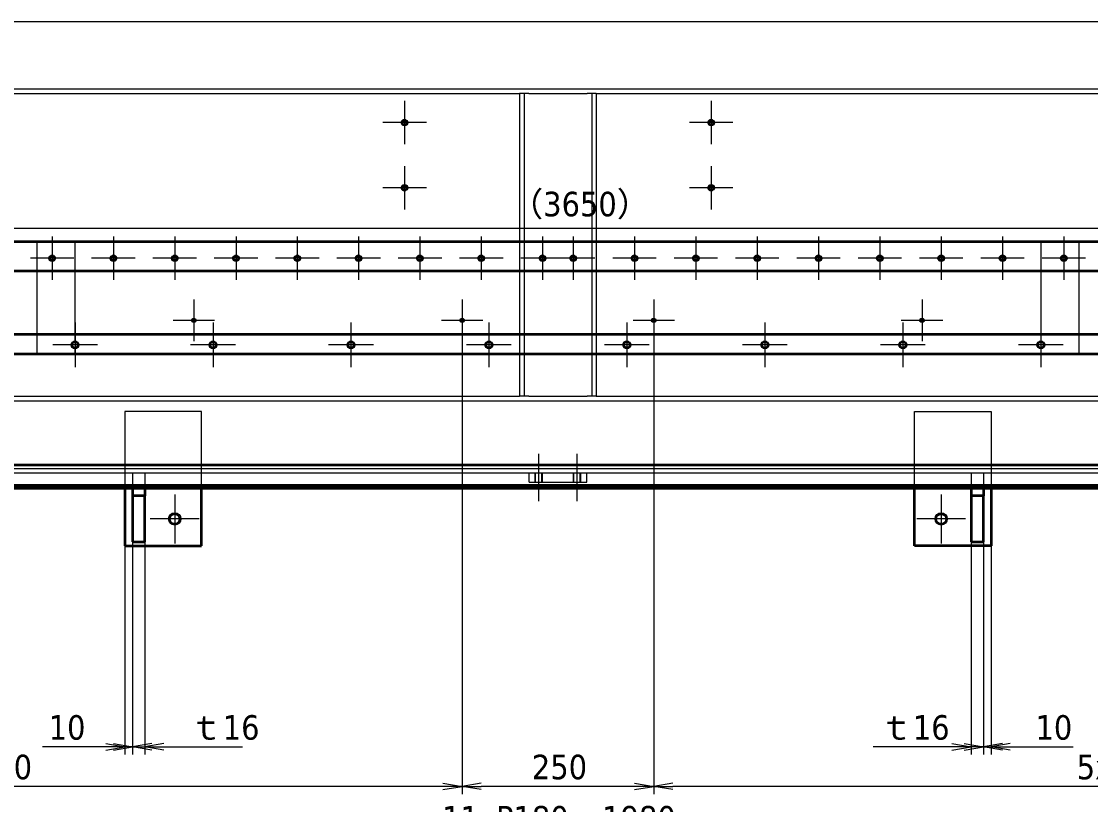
# Model space of a CAD drawing. Header units: millimetres. Extents: x -405 to 8410, y -405 to 5940.
# Drawn here: x 2746 to 4141, y 3676 to 4697 of the extents above; entities that cross this region are included whole.
import ezdxf

# ---------------------------------------------------------------- set-up
doc = ezdxf.new("R2010")
doc.units = ezdxf.units.MM
doc.header["$LTSCALE"] = 10
for name, color, linetype, lineweight in [('Center Mark (ISO)', 7, 'Continuous', 5), ('Centerline (ISO)', 7, 'Continuous', 5), ('Dimension (ISO)', 7, 'Continuous', 25), ('Hidden (ISO)', 7, 'Continuous', 5), ('Visible (ISO)', 7, 'Continuous', 35), ('Visible Narrow (ISO)', 7, 'Continuous', 5)]:
    doc.layers.add(name, color=color, linetype=linetype, lineweight=lineweight)
doc.styles.add('Note Text (JIS)', font='tahoma.ttf')
doc.dimstyles.new('Default (JIS)', dxfattribs={"dimscale": 10, "dimtxt": 3.2, "dimasz": 2.5, "dimexe": 1, "dimexo": 0, "dimgap": 0.8, "dimtad": 1, "dimrnd": 1e-08, "dimdsep": 46, "dimtxsty": 'Note Text (JIS)', "dimblk": 'OPEN', "dimcen": 0.09, "dimdle": 10, "dimclrd": 7, "dimclre": 7, "dimclrt": 256, "dimadec": 0, "dimazin": 2, "dimtfac": 0.78125, "dimtmove": 0, "dimatfit": 3, "dimldrblk": 'OPEN', "dimfxl": 1, "dimtolj": 1, "dimtzin": 0, "dimlwd": 0, "dimlwe": 0, "dimarcsym": 0})

# ---------------------------------------------------------------- blocks, each defined once
blk = doc.blocks.new('_Open')
at = {"color": 0, "linetype": 'ByBlock', "lineweight": -2}
for p, q in [((-1, 0.167), (0, 0)), ((-1, -0.167), (0, 0)), ((0, 0), (-1, 0))]:
    blk.add_line(p, q, dxfattribs=at)
blk = doc.blocks.new('*D50')
at = {"layer": 'Defpoints', "color": 0, "linetype": 'Continuous', "transparency": 16777216}
for p in [(3984.7, 4018.1), (4000.7, 4018.1), (4000.7, 3750.9)]:
    blk.add_point(p, dxfattribs=at)
at = {"layer": 'Dimension (ISO)', "color": 7, "linetype": 'Continuous', "lineweight": 0, "transparency": 16777216}
for p, q in [((3984.7, 4018.1), (3984.7, 3740.9)), ((4000.7, 4018.1), (4000.7, 3740.9)), ((3959.7, 3750.9), (3857, 3750.9)), ((4000.7, 3750.9), (3984.7, 3750.9)), ((4025.7, 3750.9), (4050.7, 3750.9))]:
    blk.add_line(p, q, dxfattribs=at)
at = {"layer": 'Dimension (ISO)', "color": 7, "linetype": 'Continuous', "lineweight": 0, "transparency": 16777216, "xscale": 25, "yscale": 25, "zscale": 25}
blk.add_blockref('_Open', (3984.7, 3750.9), dxfattribs=at)
at = {"layer": 'Dimension (ISO)', "color": 7, "linetype": 'Continuous', "lineweight": 0, "transparency": 16777216, "xscale": 25, "yscale": 25, "zscale": 25, "rotation": 180}
blk.add_blockref('_Open', (4000.7, 3750.9), dxfattribs=at)
at = {"layer": 'Dimension (ISO)', "linetype": 'Continuous', "lineweight": 5, "transparency": 16777216, "insert": (3865, 3792.2), "char_height": 32, "attachment_point": 1, "style": 'Note Text (JIS)'}
blk.add_mtext('\\A1;\\fTahoma|b0|i0;ｔ16', dxfattribs=at)
blk = doc.blocks.new('*D51')
at = {"layer": 'Defpoints', "color": 0, "linetype": 'Continuous', "transparency": 16777216}
for p in [(4000.7, 4018.1), (4010.7, 4013.1), (4010.7, 3750.9)]:
    blk.add_point(p, dxfattribs=at)
at = {"layer": 'Dimension (ISO)', "color": 7, "linetype": 'Continuous', "lineweight": 0, "transparency": 16777216}
for p, q in [((4000.7, 4018.1), (4000.7, 3740.9)), ((4010.7, 4013.1), (4010.7, 3740.9)), ((3975.7, 3750.9), (3950.7, 3750.9)), ((4000.7, 3750.9), (4010.7, 3750.9)), ((4035.7, 3750.9), (4118.1, 3750.9))]:
    blk.add_line(p, q, dxfattribs=at)
at = {"layer": 'Dimension (ISO)', "color": 7, "linetype": 'Continuous', "lineweight": 0, "transparency": 16777216, "xscale": 25, "yscale": 25, "zscale": 25}
blk.add_blockref('_Open', (4000.7, 3750.9), dxfattribs=at)
at = {"layer": 'Dimension (ISO)', "color": 7, "linetype": 'Continuous', "lineweight": 0, "transparency": 16777216, "xscale": 25, "yscale": 25, "zscale": 25, "rotation": 180}
blk.add_blockref('_Open', (4010.7, 3750.9), dxfattribs=at)
at = {"layer": 'Dimension (ISO)', "linetype": 'Continuous', "lineweight": 5, "transparency": 16777216, "insert": (4068.7, 3792.2), "char_height": 32, "attachment_point": 1, "style": 'Note Text (JIS)'}
blk.add_mtext('\\A1;10', dxfattribs=at)
blk = doc.blocks.new('*D52')
at = {"layer": 'Defpoints', "color": 0, "linetype": 'Continuous', "transparency": 16777216}
for p in [(2890.7, 4018.1), (2906.7, 4018.1), (2890.7, 3750.9)]:
    blk.add_point(p, dxfattribs=at)
at = {"layer": 'Dimension (ISO)', "color": 7, "linetype": 'Continuous', "lineweight": 0, "transparency": 16777216}
for p, q in [((2890.7, 4018.1), (2890.7, 3740.9)), ((2906.7, 4018.1), (2906.7, 3740.9)), ((2865.7, 3750.9), (2840.7, 3750.9)), ((2890.7, 3750.9), (2906.7, 3750.9)), ((2931.7, 3750.9), (3034.4, 3750.9))]:
    blk.add_line(p, q, dxfattribs=at)
at = {"layer": 'Dimension (ISO)', "color": 7, "linetype": 'Continuous', "lineweight": 0, "transparency": 16777216, "xscale": 25, "yscale": 25, "zscale": 25}
blk.add_blockref('_Open', (2890.7, 3750.9), dxfattribs=at)
at = {"layer": 'Dimension (ISO)', "color": 7, "linetype": 'Continuous', "lineweight": 0, "transparency": 16777216, "xscale": 25, "yscale": 25, "zscale": 25, "rotation": 180}
blk.add_blockref('_Open', (2906.7, 3750.9), dxfattribs=at)
at = {"layer": 'Dimension (ISO)', "linetype": 'Continuous', "lineweight": 5, "transparency": 16777216, "insert": (2964.7, 3792.2), "char_height": 32, "attachment_point": 1, "style": 'Note Text (JIS)'}
blk.add_mtext('\\A1;\\fTahoma|b0|i0;ｔ16', dxfattribs=at)
blk = doc.blocks.new('*D53')
at = {"layer": 'Defpoints', "color": 0, "linetype": 'Continuous', "transparency": 16777216}
for p in [(2890.7, 4018.1), (2880.7, 4013.1), (2880.7, 3750.9)]:
    blk.add_point(p, dxfattribs=at)
at = {"layer": 'Dimension (ISO)', "color": 7, "linetype": 'Continuous', "lineweight": 0, "transparency": 16777216}
for p, q in [((2890.7, 4018.1), (2890.7, 3740.9)), ((2880.7, 4013.1), (2880.7, 3740.9)), ((2855.7, 3750.9), (2773.3, 3750.9)), ((2890.7, 3750.9), (2880.7, 3750.9)), ((2915.7, 3750.9), (2940.7, 3750.9))]:
    blk.add_line(p, q, dxfattribs=at)
at = {"layer": 'Dimension (ISO)', "color": 7, "linetype": 'Continuous', "lineweight": 0, "transparency": 16777216, "xscale": 25, "yscale": 25, "zscale": 25}
blk.add_blockref('_Open', (2880.7, 3750.9), dxfattribs=at)
at = {"layer": 'Dimension (ISO)', "color": 7, "linetype": 'Continuous', "lineweight": 0, "transparency": 16777216, "xscale": 25, "yscale": 25, "zscale": 25, "rotation": 180}
blk.add_blockref('_Open', (2890.7, 3750.9), dxfattribs=at)
at = {"layer": 'Dimension (ISO)', "linetype": 'Continuous', "lineweight": 5, "transparency": 16777216, "insert": (2781.3, 3792.2), "char_height": 32, "attachment_point": 1, "style": 'Note Text (JIS)'}
blk.add_mtext('\\A1;10', dxfattribs=at)
blk = doc.blocks.new('*D59')
at = {"layer": 'Defpoints', "color": 0, "linetype": 'Continuous', "transparency": 16777216}
for p in [(2455.7, 4246), (4435.7, 4246), (2455.7, 3632.2)]:
    blk.add_point(p, dxfattribs=at)
at = {"layer": 'Dimension (ISO)', "color": 7, "linetype": 'Continuous', "lineweight": 0, "transparency": 16777216}
for p, q in [((2455.7, 4246), (2455.7, 3622.2)), ((4435.7, 4246), (4435.7, 3622.2)), ((4410.7, 3632.2), (2480.7, 3632.2))]:
    blk.add_line(p, q, dxfattribs=at)
at = {"layer": 'Dimension (ISO)', "color": 7, "linetype": 'Continuous', "lineweight": 0, "transparency": 16777216, "xscale": 25, "yscale": 25, "zscale": 25, "rotation": 180}
blk.add_blockref('_Open', (2455.7, 3632.2), dxfattribs=at)
at = {"layer": 'Dimension (ISO)', "color": 7, "linetype": 'Continuous', "lineweight": 0, "transparency": 16777216, "xscale": 25, "yscale": 25, "zscale": 25}
blk.add_blockref('_Open', (4435.7, 3632.2), dxfattribs=at)
at = {"layer": 'Dimension (ISO)', "linetype": 'Continuous', "lineweight": 5, "transparency": 16777216, "insert": (3294.6, 3673.7), "char_height": 32, "attachment_point": 1, "style": 'Note Text (JIS)'}
blk.add_mtext('\\A1;\\fTahoma|b0|i0;11xP180＝1980', dxfattribs=at)
blk = doc.blocks.new('*D62')
at = {"layer": 'Defpoints', "color": 0, "linetype": 'Continuous', "transparency": 16777216}
for p in [(1500.7, 4109.1), (5390.7, 4109.1), (5390.7, 3531.6)]:
    blk.add_point(p, dxfattribs=at)
at = {"layer": 'Dimension (ISO)', "color": 7, "linetype": 'Continuous', "lineweight": 0, "transparency": 16777216}
for p, q in [((1500.7, 4109.1), (1500.7, 3521.6)), ((5390.7, 4109.1), (5390.7, 3521.6)), ((1525.7, 3531.6), (5365.7, 3531.6))]:
    blk.add_line(p, q, dxfattribs=at)
at = {"layer": 'Dimension (ISO)', "color": 7, "linetype": 'Continuous', "lineweight": 0, "transparency": 16777216, "xscale": 25, "yscale": 25, "zscale": 25, "rotation": 180}
blk.add_blockref('_Open', (1500.7, 3531.6), dxfattribs=at)
at = {"layer": 'Dimension (ISO)', "color": 7, "linetype": 'Continuous', "lineweight": 0, "transparency": 16777216, "xscale": 25, "yscale": 25, "zscale": 25}
blk.add_blockref('_Open', (5390.7, 3531.6), dxfattribs=at)
at = {"layer": 'Dimension (ISO)', "linetype": 'Continuous', "lineweight": 5, "transparency": 16777216, "insert": (3399.6, 3573.1), "char_height": 32, "attachment_point": 1, "style": 'Note Text (JIS)'}
blk.add_mtext('\\A1;3890', dxfattribs=at)
blk = doc.blocks.new('*D65')
at = {"layer": 'Defpoints', "color": 0, "linetype": 'Continuous', "transparency": 16777216}
for p in [(3570.7, 4280.1), (5320.7, 4280.1), (3570.7, 3699.2)]:
    blk.add_point(p, dxfattribs=at)
at = {"layer": 'Dimension (ISO)', "color": 7, "linetype": 'Continuous', "lineweight": 0, "transparency": 16777216}
for p, q in [((3570.7, 4280.1), (3570.7, 3689.2)), ((5320.7, 4280.1), (5320.7, 3689.2)), ((5295.7, 3699.2), (3595.7, 3699.2))]:
    blk.add_line(p, q, dxfattribs=at)
at = {"layer": 'Dimension (ISO)', "color": 7, "linetype": 'Continuous', "lineweight": 0, "transparency": 16777216, "xscale": 25, "yscale": 25, "zscale": 25, "rotation": 180}
blk.add_blockref('_Open', (3570.7, 3699.2), dxfattribs=at)
at = {"layer": 'Dimension (ISO)', "color": 7, "linetype": 'Continuous', "lineweight": 0, "transparency": 16777216, "xscale": 25, "yscale": 25, "zscale": 25}
blk.add_blockref('_Open', (5320.7, 3699.2), dxfattribs=at)
at = {"layer": 'Dimension (ISO)', "linetype": 'Continuous', "lineweight": 5, "transparency": 16777216, "insert": (4122.5, 3740.6), "char_height": 32, "attachment_point": 1, "style": 'Note Text (JIS)'}
blk.add_mtext('\\A1;\\fTahoma|b0|i0;5xP350＝1750', dxfattribs=at)
blk = doc.blocks.new('*D67')
at = {"layer": 'Defpoints', "color": 0, "linetype": 'Continuous', "transparency": 16777216}
for p in [(3320.7, 4280.1), (3570.7, 4280.1), (3320.7, 3699.2)]:
    blk.add_point(p, dxfattribs=at)
at = {"layer": 'Dimension (ISO)', "color": 7, "linetype": 'Continuous', "lineweight": 0, "transparency": 16777216}
for p, q in [((3320.7, 4280.1), (3320.7, 3689.2)), ((3570.7, 4280.1), (3570.7, 3689.2)), ((3545.7, 3699.2), (3345.7, 3699.2))]:
    blk.add_line(p, q, dxfattribs=at)
at = {"layer": 'Dimension (ISO)', "color": 7, "linetype": 'Continuous', "lineweight": 0, "transparency": 16777216, "xscale": 25, "yscale": 25, "zscale": 25, "rotation": 180}
blk.add_blockref('_Open', (3320.7, 3699.2), dxfattribs=at)
at = {"layer": 'Dimension (ISO)', "color": 7, "linetype": 'Continuous', "lineweight": 0, "transparency": 16777216, "xscale": 25, "yscale": 25, "zscale": 25}
blk.add_blockref('_Open', (3570.7, 3699.2), dxfattribs=at)
at = {"layer": 'Dimension (ISO)', "linetype": 'Continuous', "lineweight": 5, "transparency": 16777216, "insert": (3411.7, 3740.6), "char_height": 32, "attachment_point": 1, "style": 'Note Text (JIS)'}
blk.add_mtext('\\A1;250', dxfattribs=at)
blk = doc.blocks.new('*D68')
at = {"layer": 'Defpoints', "color": 0, "linetype": 'Continuous', "transparency": 16777216}
for p in [(1570.7, 4280.1), (3320.7, 4280.1), (1570.7, 3699.2)]:
    blk.add_point(p, dxfattribs=at)
at = {"layer": 'Dimension (ISO)', "color": 7, "linetype": 'Continuous', "lineweight": 0, "transparency": 16777216}
for p, q in [((1570.7, 4280.1), (1570.7, 3689.2)), ((3320.7, 4280.1), (3320.7, 3689.2)), ((3295.7, 3699.2), (1595.7, 3699.2))]:
    blk.add_line(p, q, dxfattribs=at)
at = {"layer": 'Dimension (ISO)', "color": 7, "linetype": 'Continuous', "lineweight": 0, "transparency": 16777216, "xscale": 25, "yscale": 25, "zscale": 25, "rotation": 180}
blk.add_blockref('_Open', (1570.7, 3699.2), dxfattribs=at)
at = {"layer": 'Dimension (ISO)', "color": 7, "linetype": 'Continuous', "lineweight": 0, "transparency": 16777216, "xscale": 25, "yscale": 25, "zscale": 25}
blk.add_blockref('_Open', (3320.7, 3699.2), dxfattribs=at)
at = {"layer": 'Dimension (ISO)', "linetype": 'Continuous', "lineweight": 5, "transparency": 16777216, "insert": (2478.8, 3740.6), "char_height": 32, "attachment_point": 1, "style": 'Note Text (JIS)'}
blk.add_mtext('\\A1;\\fTahoma|b0|i0;5xP350＝1750', dxfattribs=at)
blk = doc.blocks.new('*D69')
at = {"layer": 'Defpoints', "color": 0, "linetype": 'Continuous', "transparency": 16777216}
for p in [(1450.7, 4088.1), (5440.7, 4088.1), (5440.7, 3460.6)]:
    blk.add_point(p, dxfattribs=at)
at = {"layer": 'Dimension (ISO)', "color": 7, "linetype": 'Continuous', "lineweight": 0, "transparency": 16777216}
for p, q in [((1450.7, 4088.1), (1450.7, 3450.6)), ((5440.7, 4088.1), (5440.7, 3450.6)), ((1475.7, 3460.6), (5415.7, 3460.6))]:
    blk.add_line(p, q, dxfattribs=at)
at = {"layer": 'Dimension (ISO)', "color": 7, "linetype": 'Continuous', "lineweight": 0, "transparency": 16777216, "xscale": 25, "yscale": 25, "zscale": 25, "rotation": 180}
blk.add_blockref('_Open', (1450.7, 3460.6), dxfattribs=at)
at = {"layer": 'Dimension (ISO)', "color": 7, "linetype": 'Continuous', "lineweight": 0, "transparency": 16777216, "xscale": 25, "yscale": 25, "zscale": 25}
blk.add_blockref('_Open', (5440.7, 3460.6), dxfattribs=at)
at = {"layer": 'Dimension (ISO)', "linetype": 'Continuous', "lineweight": 5, "transparency": 16777216, "insert": (3325, 3510.8), "char_height": 32, "attachment_point": 1, "style": 'Note Text (JIS)'}
blk.add_mtext('\\A1;\\fTahoma|b0|i0;3990（t12板）', dxfattribs=at)
blk = doc.blocks.new('*D72')
at = {"layer": 'Defpoints', "color": 0, "linetype": 'Continuous', "transparency": 16777216}
for p in [(1447.5, 4088.1), (5443.9, 4088.1), (5443.9, 3387.4)]:
    blk.add_point(p, dxfattribs=at)
at = {"layer": 'Dimension (ISO)', "color": 7, "linetype": 'Continuous', "lineweight": 0, "transparency": 16777216}
for p, q in [((1447.5, 4088.1), (1447.5, 3377.4)), ((5443.9, 4088.1), (5443.9, 3377.4)), ((1472.5, 3387.4), (5418.9, 3387.4))]:
    blk.add_line(p, q, dxfattribs=at)
at = {"layer": 'Dimension (ISO)', "color": 7, "linetype": 'Continuous', "lineweight": 0, "transparency": 16777216, "xscale": 25, "yscale": 25, "zscale": 25, "rotation": 180}
blk.add_blockref('_Open', (1447.5, 3387.4), dxfattribs=at)
at = {"layer": 'Dimension (ISO)', "color": 7, "linetype": 'Continuous', "lineweight": 0, "transparency": 16777216, "xscale": 25, "yscale": 25, "zscale": 25}
blk.add_blockref('_Open', (5443.9, 3387.4), dxfattribs=at)
at = {"layer": 'Dimension (ISO)', "linetype": 'Continuous', "lineweight": 5, "transparency": 16777216, "insert": (3364.2, 3435.4), "char_height": 32, "attachment_point": 1, "style": 'Note Text (JIS)'}
blk.add_mtext('\\A1;\\fTahoma|b0|i0;（3996.4）', dxfattribs=at)
blk = doc.blocks.new('*D203')
at = {"layer": 'Defpoints', "color": 0, "linetype": 'Continuous', "transparency": 16777216}
for p in [(1620.7, 4598.1), (5270.7, 4598.1), (1620.7, 4426.9)]:
    blk.add_point(p, dxfattribs=at)
at = {"layer": 'Dimension (ISO)', "color": 7, "linetype": 'Continuous', "lineweight": 0, "transparency": 16777216}
for p, q in [((1620.7, 4598.1), (1620.7, 4416.9)), ((5270.7, 4598.1), (5270.7, 4416.9)), ((5245.7, 4426.9), (1645.7, 4426.9))]:
    blk.add_line(p, q, dxfattribs=at)
at = {"layer": 'Dimension (ISO)', "color": 7, "linetype": 'Continuous', "lineweight": 0, "transparency": 16777216, "xscale": 25, "yscale": 25, "zscale": 25, "rotation": 180}
blk.add_blockref('_Open', (1620.7, 4426.9), dxfattribs=at)
at = {"layer": 'Dimension (ISO)', "color": 7, "linetype": 'Continuous', "lineweight": 0, "transparency": 16777216, "xscale": 25, "yscale": 25, "zscale": 25}
blk.add_blockref('_Open', (5270.7, 4426.9), dxfattribs=at)
at = {"layer": 'Dimension (ISO)', "linetype": 'Continuous', "lineweight": 5, "transparency": 16777216, "insert": (3382.8, 4474.9), "char_height": 32, "attachment_point": 1, "style": 'Note Text (JIS)'}
blk.add_mtext('\\A1;\\fTahoma|b0|i0;（3650）', dxfattribs=at)

msp = doc.modelspace()

# ---------------------------------------------------------------- linework, layer by layer
at = {"layer": 'Center Mark (ISO)', "linetype": 'Continuous'}
for p, q in [((3245.721, 4593.472), (3245.721, 4536.825)), ((3645.721, 4593.472), (3645.721, 4536.825)), ((3645.721, 4593.472), (3645.721, 4536.825)), ((3274.044, 4565.148), (3217.397, 4565.148)), ((3674.044, 4565.148), (3617.397, 4565.148)), ((3674.044, 4565.148), (3617.397, 4565.148)), ((3245.721, 4508.472), (3245.721, 4451.825)), ((3645.721, 4508.472), (3645.721, 4451.825)), ((3645.721, 4508.472), (3645.721, 4451.825)), ((3274.044, 4480.148), (3217.397, 4480.148)), ((3674.044, 4480.148), (3617.397, 4480.148)), ((3674.044, 4480.148), (3617.397, 4480.148)), ((2785.721, 4416.472), (2785.721, 4359.825)), ((2865.721, 4416.472), (2865.721, 4359.825)), ((2945.721, 4416.472), (2945.721, 4359.825)), ((3025.721, 4416.472), (3025.721, 4359.825)), ((3105.721, 4416.472), (3105.721, 4359.825)), ((3185.721, 4416.472), (3185.721, 4359.825)), ((3265.721, 4416.472), (3265.721, 4359.825)), ((3345.721, 4416.472), (3345.721, 4359.825)), ((3425.721, 4416.472), (3425.721, 4359.825)), ((3465.721, 4416.472), (3465.721, 4359.825)), ((3545.721, 4416.472), (3545.721, 4359.825)), ((3625.721, 4416.472), (3625.721, 4359.825)), ((3705.721, 4416.472), (3705.721, 4359.825)), ((3785.721, 4416.472), (3785.721, 4359.825)), ((3865.721, 4416.472), (3865.721, 4359.825)), ((3945.721, 4416.472), (3945.721, 4359.825)), ((4025.721, 4416.472), (4025.721, 4359.825)), ((4105.721, 4416.472), (4105.721, 4359.825)), ((2814.044, 4388.148), (2757.397, 4388.148)), ((2894.044, 4388.148), (2837.397, 4388.148)), ((2974.044, 4388.148), (2917.397, 4388.148)), ((3054.044, 4388.148), (2997.397, 4388.148)), ((3134.044, 4388.148), (3077.397, 4388.148)), ((3214.044, 4388.148), (3157.397, 4388.148)), ((3294.044, 4388.148), (3237.397, 4388.148)), ((3374.044, 4388.148), (3317.397, 4388.148)), ((3454.044, 4388.148), (3397.397, 4388.148)), ((3494.044, 4388.148), (3437.397, 4388.148)), ((3574.044, 4388.148), (3517.397, 4388.148)), ((3654.044, 4388.148), (3597.397, 4388.148)), ((3734.044, 4388.148), (3677.397, 4388.148)), ((3814.044, 4388.148), (3757.397, 4388.148)), ((3894.044, 4388.148), (3837.397, 4388.148)), ((3974.044, 4388.148), (3917.397, 4388.148)), ((4054.044, 4388.148), (3997.397, 4388.148)), ((4134.044, 4388.148), (4077.397, 4388.148)), ((2970.721, 4334.215), (2970.721, 4280.081)), ((3320.721, 4334.215), (3320.721, 4280.081)), ((3570.721, 4334.215), (3570.721, 4280.081)), ((3920.721, 4334.215), (3920.721, 4280.081)), ((2815.721, 4304.336), (2815.721, 4245.96)), ((2997.788, 4307.148), (2943.654, 4307.148)), ((2995.721, 4304.336), (2995.721, 4245.96)), ((3175.721, 4304.336), (3175.721, 4245.96)), ((3347.788, 4307.148), (3293.654, 4307.148)), ((3355.721, 4304.336), (3355.721, 4245.96)), ((3535.721, 4304.336), (3535.721, 4245.96)), ((3597.788, 4307.148), (3543.654, 4307.148)), ((3715.721, 4304.336), (3715.721, 4245.96)), ((3947.788, 4307.148), (3893.654, 4307.148)), ((3895.721, 4304.336), (3895.721, 4245.96)), ((4075.721, 4304.336), (4075.721, 4245.96)), ((2844.909, 4275.148), (2786.533, 4275.148)), ((3024.909, 4275.148), (2966.533, 4275.148)), ((3204.909, 4275.148), (3146.533, 4275.148)), ((3384.909, 4275.148), (3326.533, 4275.148)), ((3564.909, 4275.148), (3506.533, 4275.148)), ((3744.909, 4275.148), (3686.533, 4275.148)), ((3924.909, 4275.148), (3866.533, 4275.148)), ((4104.909, 4275.148), (4046.533, 4275.148)), ((2945.721, 4080.066), (2945.721, 4016.231)), ((3945.721, 4080.066), (3945.721, 4016.231)), ((2977.638, 4048.148), (2913.803, 4048.148)), ((3977.638, 4048.148), (3913.803, 4048.148))]:
    msp.add_line(p, q, dxfattribs=at)
at = {"layer": 'Centerline (ISO)', "linetype": 'Continuous'}
for p, q in [((3420.721, 4071.148), (3420.721, 4133.148)), ((3470.721, 4071.148), (3470.721, 4133.148))]:
    msp.add_line(p, q, dxfattribs=at)
at = {"layer": 'Hidden (ISO)'}
for p, q in [((1745.721, 4697.148), (5145.721, 4697.148)), ((1745.721, 4609.148), (5145.721, 4609.148)), ((2595.721, 4603.148), (3395.721, 4603.148)), ((3395.721, 4603.148), (3395.721, 4208.148)), ((3407.721, 4603.148), (3395.721, 4603.148)), ((3401.721, 4603.148), (3401.721, 4208.148)), ((3407.721, 4603.148), (3483.721, 4603.148)), ((3495.721, 4603.148), (3483.721, 4603.148)), ((3489.721, 4603.148), (3489.721, 4208.148)), ((3495.721, 4603.148), (4295.721, 4603.148)), ((3495.721, 4603.148), (3495.721, 4208.148)), ((2765.721, 4410.148), (2765.721, 4263.148)), ((2815.721, 4279.336), (2815.721, 4410.148)), ((4075.721, 4410.148), (4075.721, 4279.336)), ((4125.721, 4263.148), (4125.721, 4410.148)), ((2815.721, 4263.148), (2815.721, 4270.96)), ((4075.721, 4270.96), (4075.721, 4263.148)), ((1739.721, 4202.148), (5151.721, 4202.148)), ((2595.721, 4208.148), (3395.721, 4208.148)), ((3407.721, 4208.148), (3395.721, 4208.148)), ((3407.721, 4208.148), (3483.721, 4208.148)), ((3495.721, 4208.148), (3483.721, 4208.148)), ((3495.721, 4208.148), (4295.721, 4208.148)), ((2880.721, 4188.148), (2880.721, 4088.148)), ((2980.721, 4188.148), (2880.721, 4188.148)), ((2980.721, 4088.148), (2980.721, 4188.148)), ((3910.721, 4188.148), (4010.721, 4188.148)), ((3910.721, 4088.148), (3910.721, 4188.148)), ((4010.721, 4188.148), (4010.721, 4088.148)), ((1651.721, 4114.148), (5239.721, 4114.148)), ((1838.721, 4108.148), (2890.721, 4108.148)), ((2890.721, 4108.148), (2890.721, 4088.148)), ((2890.721, 4108.148), (2906.721, 4108.148)), ((2906.721, 4108.148), (2906.721, 4088.148)), ((2906.721, 4108.148), (3984.721, 4108.148)), ((3408.221, 4096.148), (3408.221, 4108.148)), ((3415.721, 4108.148), (3415.721, 4096.148)), ((3416.533, 4096.148), (3416.533, 4108.148)), ((3424.909, 4096.148), (3424.909, 4108.148)), ((3425.721, 4096.148), (3425.721, 4108.148)), ((3465.721, 4108.148), (3465.721, 4096.148)), ((3466.533, 4096.148), (3466.533, 4108.148)), ((3474.909, 4096.148), (3474.909, 4108.148)), ((3475.721, 4096.148), (3475.721, 4108.148)), ((3483.221, 4096.148), (3483.221, 4108.148)), ((3984.721, 4108.148), (3984.721, 4088.148)), ((3984.721, 4108.148), (4000.721, 4108.148)), ((4000.721, 4108.148), (4000.721, 4088.148)), ((4000.721, 4108.148), (5052.721, 4108.148)), ((1450.721, 4093.148), (5440.721, 4093.148)), ((3408.221, 4096.148), (3483.221, 4096.148))]:
    msp.add_line(p, q, dxfattribs=at)
at = {"layer": 'Visible (ISO)'}
for p, q in [((1465.721, 4410.148), (5425.721, 4410.148)), ((5425.721, 4371.148), (1465.721, 4371.148)), ((1465.721, 4289.148), (5425.721, 4289.148)), ((5425.721, 4263.148), (1465.721, 4263.148)), ((5440.721, 4118.148), (1450.721, 4118.148)), ((1450.721, 4091.348), (5440.721, 4091.348)), ((1505.08, 4088.148), (5386.362, 4088.148)), ((2880.721, 4088.148), (2880.721, 4013.148)), ((2890.721, 4088.148), (2890.721, 4078.148)), ((2906.721, 4088.148), (2906.721, 4078.148)), ((2980.721, 4013.148), (2980.721, 4088.148)), ((3910.721, 4013.148), (3910.721, 4088.148)), ((3984.721, 4088.148), (3984.721, 4078.148)), ((4000.721, 4088.148), (4000.721, 4078.148)), ((4010.721, 4088.148), (4010.721, 4013.148)), ((2906.721, 4078.148), (2890.721, 4078.148)), ((2890.721, 4078.148), (2890.721, 4018.148)), ((2906.721, 4018.148), (2906.721, 4078.148)), ((4000.721, 4078.148), (3984.721, 4078.148)), ((3984.721, 4078.148), (3984.721, 4018.148)), ((4000.721, 4018.148), (4000.721, 4078.148)), ((2890.721, 4018.148), (2906.721, 4018.148)), ((3984.721, 4018.148), (4000.721, 4018.148)), ((2880.721, 4013.148), (2980.721, 4013.148)), ((4010.721, 4013.148), (3910.721, 4013.148))]:
    msp.add_line(p, q, dxfattribs=at)
for centre, radius in [((3245.721, 4565.148), 3.324), ((3645.721, 4565.148), 3.324), ((3245.721, 4480.148), 3.324), ((3645.721, 4480.148), 3.324), ((2785.721, 4388.148), 3.324), ((2865.721, 4388.148), 3.324), ((2945.721, 4388.148), 3.324), ((3025.721, 4388.148), 3.324), ((3105.721, 4388.148), 3.324), ((3185.721, 4388.148), 3.324), ((3265.721, 4388.148), 3.324), ((3345.721, 4388.148), 3.324), ((3425.721, 4388.148), 3.324), ((3465.721, 4388.148), 3.324), ((3545.721, 4388.148), 3.324), ((3625.721, 4388.148), 3.324), ((3705.721, 4388.148), 3.324), ((3785.721, 4388.148), 3.324), ((3865.721, 4388.148), 3.324), ((3945.721, 4388.148), 3.324), ((4025.721, 4388.148), 3.324), ((4105.721, 4388.148), 3.324), ((2970.721, 4307.148), 2.067), ((3320.721, 4307.148), 2.067), ((3570.721, 4307.148), 2.067), ((3920.721, 4307.148), 2.067), ((2815.721, 4275.148), 4.188), ((2995.721, 4275.148), 4.188), ((3175.721, 4275.148), 4.188), ((3355.721, 4275.148), 4.188), ((3535.721, 4275.148), 4.188), ((3715.721, 4275.148), 4.188), ((3895.721, 4275.148), 4.188), ((4075.721, 4275.148), 4.188), ((2945.721, 4048.148), 6.918), ((3945.721, 4048.148), 6.918)]:
    msp.add_circle(centre, radius, dxfattribs=at)
at = {"layer": 'Visible Narrow (ISO)'}
for centre, radius in [((3245.721, 4565.148), 4), ((3645.721, 4565.148), 4), ((3245.721, 4480.148), 4), ((3645.721, 4480.148), 4), ((2785.721, 4388.148), 4), ((2865.721, 4388.148), 4), ((2945.721, 4388.148), 4), ((3025.721, 4388.148), 4), ((3105.721, 4388.148), 4), ((3185.721, 4388.148), 4), ((3265.721, 4388.148), 4), ((3345.721, 4388.148), 4), ((3425.721, 4388.148), 4), ((3465.721, 4388.148), 4), ((3545.721, 4388.148), 4), ((3625.721, 4388.148), 4), ((3705.721, 4388.148), 4), ((3785.721, 4388.148), 4), ((3865.721, 4388.148), 4), ((3945.721, 4388.148), 4), ((4025.721, 4388.148), 4), ((4105.721, 4388.148), 4), ((2970.721, 4307.148), 2.5), ((3320.721, 4307.148), 2.5), ((3570.721, 4307.148), 2.5), ((3920.721, 4307.148), 2.5), ((2815.721, 4275.148), 5), ((2995.721, 4275.148), 5), ((3175.721, 4275.148), 5), ((3355.721, 4275.148), 5), ((3535.721, 4275.148), 5), ((3715.721, 4275.148), 5), ((3895.721, 4275.148), 5), ((4075.721, 4275.148), 5), ((2945.721, 4048.148), 8), ((3945.721, 4048.148), 8)]:
    msp.add_circle(centre, radius, dxfattribs=at)

# ---------------------------------------------------------------- dimensions: what is measured, and where the dimension line sits
at = {"layer": 'Dimension (ISO)', "color": 7, "linetype": 'Continuous', "lineweight": 5}
for base, p1, p2, text, override, picture, middle in [((1620.721, 4426.906), (5270.721, 4598.148), (1620.721, 4598.148), '\\fTahoma|b0|i0;（<>）', {"dimgap": 0.8, "dimdec": 2, "dimtol": 0, "dimlim": 0, "dimtp": 0, "dimtm": 0, "dimtdec": 2, "dimtofl": 0, "dimatfit": 1}, '*D203', (3445.721, 4426.906)), ((1570.721, 3699.223), (3320.721, 4280.081), (1570.721, 4280.081), '\\fTahoma|b0|i0;5xP350＝<>', {"dimgap": 0.8, "dimdec": 2, "dimtol": 0, "dimlim": 0, "dimtp": 0, "dimtm": 0, "dimtdec": 2, "dimtofl": 0, "dimatfit": 1}, '*D68', (2618.958, 3699.223)), ((3570.721, 3699.223), (5320.721, 4280.081), (3570.721, 4280.081), '\\fTahoma|b0|i0;5xP350＝<>', {"dimgap": 0.8, "dimdec": 2, "dimtol": 0, "dimlim": 0, "dimtp": 0, "dimtm": 0, "dimtdec": 2, "dimtofl": 0, "dimatfit": 1}, '*D65', (4262.638, 3699.223)), ((2455.721, 3632.235), (4435.721, 4245.96), (2455.721, 4245.96), '\\fTahoma|b0|i0;11xP180＝<>', {"dimgap": 0.8, "dimdec": 2, "dimtol": 0, "dimlim": 0, "dimtp": 0, "dimtm": 0, "dimtdec": 2, "dimtofl": 0, "dimatfit": 1}, '*D59', (3445.721, 3632.235)), ((4000.721, 3750.934), (3984.721, 4018.148), (4000.721, 4018.148), '\\fTahoma|b0|i0;ｔ<>', {"dimgap": 0.8, "dimdec": 2, "dimtol": 0, "dimlim": 0, "dimtp": 0, "dimtm": 0, "dimtdec": 2, "dimtofl": 1, "dimatfit": 1}, '*D50', (3895.868, 3750.934))]:
    dim = msp.add_linear_dim(base=base, p1=p1, p2=p2, angle=180, text=text, dimstyle='Default (JIS)', override=override, dxfattribs=at)
    dim.commit()
    dim.dimension.update_dxf_attribs({"geometry": picture, "text_midpoint": middle, "dimtype": 160})
for base, p1, p2, override, picture, middle in [((3320.721, 3699.223), (3570.721, 4280.081), (3320.721, 4280.081), {"dimgap": 0.8, "dimdec": 2, "dimtol": 0, "dimlim": 0, "dimtp": 0, "dimtm": 0, "dimtdec": 2, "dimtofl": 0, "dimatfit": 1}, '*D67', (3445.721, 3699.223)), ((5390.721, 3531.592), (1500.721, 4109.148), (5390.721, 4109.148), {"dimgap": 0.8, "dimdec": 2, "dimtol": 0, "dimlim": 0, "dimtp": 0, "dimtm": 0, "dimtdec": 2, "dimtofl": 0, "dimatfit": 1}, '*D62', (3445.721, 3531.592)), ((2880.721, 3750.934), (2890.721, 4018.148), (2880.721, 4013.148), {"dimgap": 0.8, "dimdec": 2, "dimtol": 0, "dimlim": 0, "dimtp": 0, "dimtm": 0, "dimtdec": 2, "dimtofl": 1, "dimatfit": 1}, '*D53', (2802.014, 3750.934))]:
    dim = msp.add_linear_dim(base=base, p1=p1, p2=p2, angle=180, dimstyle='Default (JIS)', override=override, dxfattribs=at)
    dim.commit()
    dim.dimension.update_dxf_attribs({"geometry": picture, "text_midpoint": middle, "dimtype": 160})
for base, p1, p2, text, override, picture, middle in [((5443.921, 3387.427), (1447.521, 4088.148), (5443.921, 4088.148), '\\fTahoma|b0|i0;（<>）', {"dimgap": 0.8, "dimdec": 2, "dimtol": 0, "dimlim": 0, "dimtp": 0, "dimtm": 0, "dimtdec": 2, "dimtofl": 0, "dimatfit": 1}, '*D72', (3445.721, 3387.427)), ((5440.721, 3460.604), (1450.721, 4088.148), (5440.721, 4088.148), '\\fTahoma|b0|i0;<>（t12板）', {"dimgap": 0.8, "dimdec": 2, "dimtol": 0, "dimlim": 0, "dimtp": 0, "dimtm": 0, "dimtdec": 2, "dimtofl": 0, "dimatfit": 1}, '*D69', (3445.721, 3460.604)), ((2890.721, 3750.934), (2906.721, 4018.148), (2890.721, 4018.148), '\\fTahoma|b0|i0;ｔ<>', {"dimgap": 0.8, "dimdec": 2, "dimtol": 0, "dimlim": 0, "dimtp": 0, "dimtm": 0, "dimtdec": 2, "dimtofl": 1, "dimatfit": 1}, '*D52', (2995.573, 3750.934))]:
    dim = msp.add_linear_dim(base=base, p1=p1, p2=p2, text=text, dimstyle='Default (JIS)', override=override, dxfattribs=at)
    dim.commit()
    dim.dimension.update_dxf_attribs({"geometry": picture, "text_midpoint": middle, "dimtype": 160})
dim = msp.add_linear_dim(base=(4010.721, 3750.934), p1=(4000.721, 4018.148), p2=(4010.721, 4013.148), dimstyle='Default (JIS)', override={"dimgap": 0.8, "dimdec": 2, "dimtol": 0, "dimlim": 0, "dimtp": 0, "dimtm": 0, "dimtdec": 2, "dimtofl": 1, "dimatfit": 1}, dxfattribs=at)
dim.commit()
dim.dimension.update_dxf_attribs({"geometry": '*D51', "text_midpoint": (4089.427, 3750.934), "dimtype": 160})

doc.saveas('drawing.dxf')
